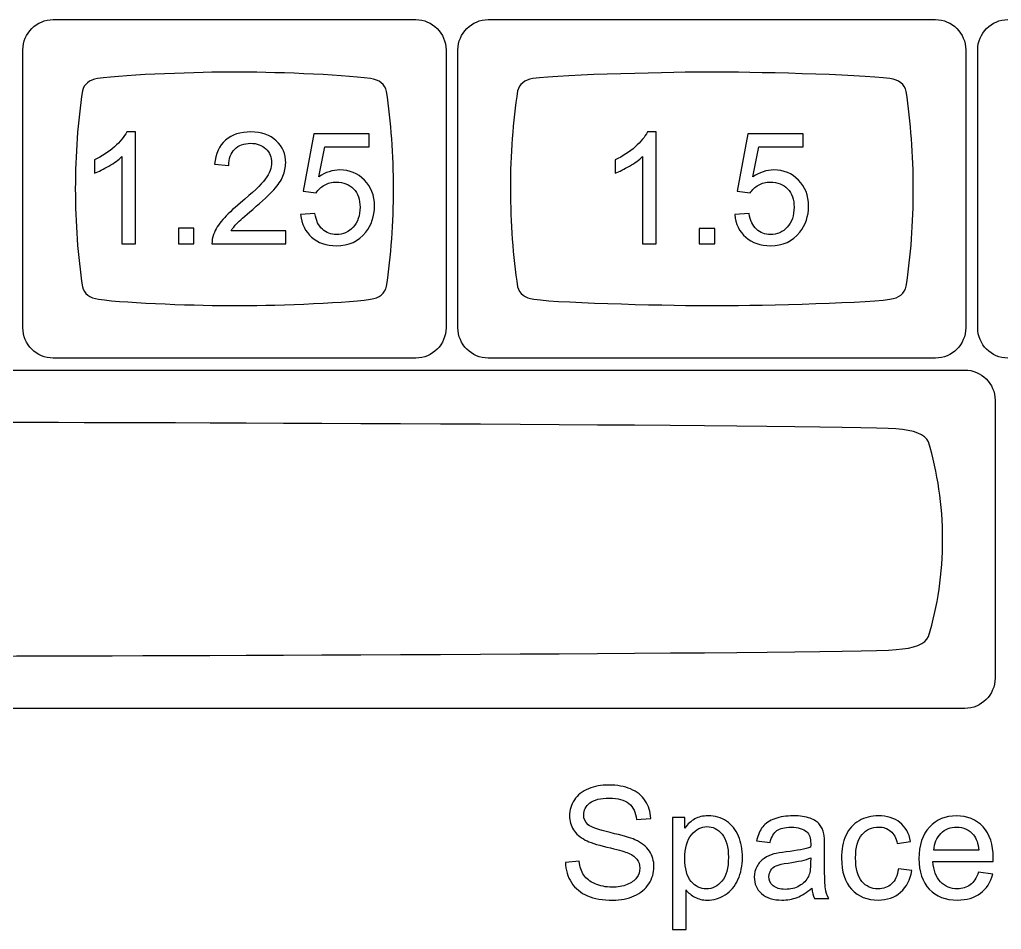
# Model space of a CAD drawing. Header units: millimetres. Extents: x -3 to 616, y -3 to 391.
# Drawn here: x 269.5 to 322.9, y 341.2 to 390.6 of the extents above; entities that cross this region are included whole.
import ezdxf

# ---------------------------------------------------------------- set-up
doc = ezdxf.new("R2010")
doc.units = ezdxf.units.MM
doc.header["$MEASUREMENT"] = 0
doc.layers.add('Templates', color=7, linetype='Continuous')

msp = doc.modelspace()

# ---------------------------------------------------------------- linework, layer by layer
at = {"layer": 'Templates'}
for points, knots in [([(271.329, 372.227), (271.329, 372.227), (291.036, 372.227), (291.036, 372.227), (291.036, 372.227), (291.942, 372.227), (292.682, 372.968), (292.682, 373.873), (292.682, 373.873), (292.682, 373.873), (292.682, 388.981), (292.682, 388.981), (292.682, 388.981), (292.682, 389.886), (291.942, 390.627), (291.036, 390.627), (291.036, 390.627), (291.036, 390.627), (271.329, 390.627), (271.329, 390.627), (271.329, 390.627), (270.423, 390.627), (269.682, 389.886), (269.682, 388.981), (269.682, 388.981), (269.682, 388.981), (269.682, 373.873), (269.682, 373.873), (269.682, 373.873), (269.682, 372.968), (270.423, 372.227), (271.329, 372.227)], [0, 0, 0, 0, 0.111111, 0.111111, 0.111111, 0.111111, 0.222222, 0.222222, 0.222222, 0.222222, 0.333333, 0.333333, 0.333333, 0.333333, 0.444444, 0.444444, 0.444444, 0.444444, 0.555556, 0.555556, 0.555556, 0.555556, 0.666667, 0.666667, 0.666667, 0.666667, 0.777778, 0.777778, 0.777778, 0.777778, 1, 1, 1, 1]), ([(294.979, 372.227), (294.979, 372.227), (319.286, 372.227), (319.286, 372.227), (319.286, 372.227), (320.192, 372.227), (320.932, 372.968), (320.932, 373.873), (320.932, 373.873), (320.932, 373.873), (320.932, 388.981), (320.932, 388.981), (320.932, 388.981), (320.932, 389.886), (320.192, 390.627), (319.286, 390.627), (319.286, 390.627), (319.286, 390.627), (294.979, 390.627), (294.979, 390.627), (294.979, 390.627), (294.073, 390.627), (293.332, 389.886), (293.332, 388.981), (293.332, 388.981), (293.332, 388.981), (293.332, 373.873), (293.332, 373.873), (293.332, 373.873), (293.332, 372.968), (294.073, 372.227), (294.979, 372.227)], [0, 0, 0, 0, 0.111111, 0.111111, 0.111111, 0.111111, 0.222222, 0.222222, 0.222222, 0.222222, 0.333333, 0.333333, 0.333333, 0.333333, 0.444444, 0.444444, 0.444444, 0.444444, 0.555556, 0.555556, 0.555556, 0.555556, 0.666667, 0.666667, 0.666667, 0.666667, 0.777778, 0.777778, 0.777778, 0.777778, 1, 1, 1, 1]), ([(323.229, 372.227), (323.229, 372.227), (352.136, 372.227), (352.136, 372.227), (352.136, 372.227), (353.042, 372.227), (353.782, 372.968), (353.782, 373.873), (353.782, 373.873), (353.782, 373.873), (353.782, 388.981), (353.782, 388.981), (353.782, 388.981), (353.782, 389.886), (353.042, 390.627), (352.136, 390.627), (352.136, 390.627), (352.136, 390.627), (323.229, 390.627), (323.229, 390.627), (323.229, 390.627), (322.323, 390.627), (321.582, 389.886), (321.582, 388.981), (321.582, 388.981), (321.582, 388.981), (321.582, 373.873), (321.582, 373.873), (321.582, 373.873), (321.582, 372.968), (322.323, 372.227), (323.229, 372.227)], [0, 0, 0, 0, 0.111111, 0.111111, 0.111111, 0.111111, 0.222222, 0.222222, 0.222222, 0.222222, 0.333333, 0.333333, 0.333333, 0.333333, 0.444444, 0.444444, 0.444444, 0.444444, 0.555556, 0.555556, 0.555556, 0.555556, 0.666667, 0.666667, 0.666667, 0.666667, 0.777778, 0.777778, 0.777778, 0.777778, 1, 1, 1, 1]), ([(281.181, 387.776), (283.018, 387.776), (286.935, 387.654), (288.569, 387.428), (288.569, 387.428), (288.569, 387.428), (288.569, 387.428), (288.569, 387.428), (288.569, 387.428), (289.066, 387.355), (289.361, 387.123), (289.45, 386.718), (289.45, 386.718), (289.697, 385.065), (289.832, 383.284), (289.832, 381.426), (289.832, 381.426), (289.833, 379.568), (289.699, 377.786), (289.453, 376.134), (289.453, 376.134), (289.364, 375.729), (289.069, 375.497), (288.574, 375.424), (288.574, 375.424), (286.94, 375.199), (283.011, 375.076), (281.184, 375.077), (281.184, 375.077), (279.357, 375.077), (275.427, 375.2), (273.793, 375.426), (273.793, 375.426), (273.793, 375.426), (273.793, 375.426), (273.793, 375.426), (273.793, 375.426), (273.31, 375.497), (273.017, 375.719), (272.92, 376.103), (272.92, 376.103), (272.67, 377.765), (272.533, 379.557), (272.533, 381.428), (272.533, 381.428), (272.532, 383.299), (272.668, 385.094), (272.918, 386.757), (272.918, 386.757), (273.012, 387.124), (273.285, 387.342), (273.733, 387.422), (273.733, 387.422), (275.384, 387.652), (279.344, 387.777), (281.181, 387.776)], [0, 0, 0, 0, 0.066667, 0.066667, 0.066667, 0.066667, 0.133333, 0.133333, 0.133333, 0.133333, 0.2, 0.2, 0.2, 0.2, 0.266667, 0.266667, 0.266667, 0.266667, 0.333333, 0.333333, 0.333333, 0.333333, 0.4, 0.4, 0.4, 0.4, 0.466667, 0.466667, 0.466667, 0.466667, 0.533333, 0.533333, 0.533333, 0.533333, 0.6, 0.6, 0.6, 0.6, 0.666667, 0.666667, 0.666667, 0.666667, 0.733333, 0.733333, 0.733333, 0.733333, 0.8, 0.8, 0.8, 0.8, 0.866667, 0.866667, 0.866667, 0.866667, 1, 1, 1, 1]), ([(307.132, 387.776), (308.991, 387.776), (315.152, 387.654), (316.805, 387.428), (316.805, 387.428), (316.805, 387.428), (316.805, 387.428), (316.805, 387.428), (316.805, 387.428), (317.307, 387.355), (317.606, 387.123), (317.696, 386.718), (317.696, 386.718), (317.945, 385.065), (318.082, 383.284), (318.082, 381.426), (318.082, 381.426), (318.083, 379.568), (317.947, 377.786), (317.699, 376.134), (317.699, 376.134), (317.609, 375.729), (317.31, 375.497), (316.809, 375.424), (316.809, 375.424), (315.156, 375.199), (308.983, 375.076), (307.135, 375.077), (307.135, 375.077), (305.288, 375.077), (299.11, 375.2), (297.457, 375.426), (297.457, 375.426), (297.457, 375.426), (297.457, 375.426), (297.457, 375.426), (297.457, 375.426), (296.969, 375.497), (296.673, 375.719), (296.574, 376.103), (296.574, 376.103), (296.321, 377.765), (296.183, 379.557), (296.182, 381.428), (296.182, 381.428), (296.182, 383.299), (296.32, 385.094), (296.572, 386.757), (296.572, 386.757), (296.668, 387.124), (296.944, 387.342), (297.397, 387.422), (297.397, 387.422), (299.066, 387.652), (305.274, 387.777), (307.132, 387.776)], [0, 0, 0, 0, 0.066667, 0.066667, 0.066667, 0.066667, 0.133333, 0.133333, 0.133333, 0.133333, 0.2, 0.2, 0.2, 0.2, 0.266667, 0.266667, 0.266667, 0.266667, 0.333333, 0.333333, 0.333333, 0.333333, 0.4, 0.4, 0.4, 0.4, 0.466667, 0.466667, 0.466667, 0.466667, 0.533333, 0.533333, 0.533333, 0.533333, 0.6, 0.6, 0.6, 0.6, 0.666667, 0.666667, 0.666667, 0.666667, 0.733333, 0.733333, 0.733333, 0.733333, 0.8, 0.8, 0.8, 0.8, 0.866667, 0.866667, 0.866667, 0.866667, 1, 1, 1, 1]), ([(275.805, 378.434), (275.805, 378.434), (275.06, 378.434), (275.06, 378.434), (275.06, 378.434), (275.06, 378.434), (275.06, 383.178), (275.06, 383.178), (275.06, 383.178), (274.881, 383.006), (274.646, 382.835), (274.355, 382.665), (274.355, 382.665), (274.064, 382.494), (273.802, 382.365), (273.57, 382.281), (273.57, 382.281), (273.57, 382.281), (273.57, 383), (273.57, 383), (273.57, 383), (273.987, 383.195), (274.351, 383.432), (274.662, 383.712), (274.662, 383.712), (274.974, 383.99), (275.196, 384.259), (275.326, 384.522), (275.326, 384.522), (275.326, 384.522), (275.805, 384.522), (275.805, 384.522), (275.805, 384.522), (275.805, 384.522), (275.805, 378.434), (275.805, 378.434)], [0, 0, 0, 0, 0.1, 0.1, 0.1, 0.1, 0.2, 0.2, 0.2, 0.2, 0.3, 0.3, 0.3, 0.3, 0.4, 0.4, 0.4, 0.4, 0.5, 0.5, 0.5, 0.5, 0.6, 0.6, 0.6, 0.6, 0.7, 0.7, 0.7, 0.7, 0.8, 0.8, 0.8, 0.8, 1, 1, 1, 1]), ([(283.976, 379.145), (283.976, 379.145), (283.976, 378.434), (283.976, 378.434), (283.976, 378.434), (283.976, 378.434), (279.962, 378.434), (279.962, 378.434), (279.962, 378.434), (279.957, 378.613), (279.986, 378.785), (280.05, 378.952), (280.05, 378.952), (280.153, 379.224), (280.318, 379.494), (280.545, 379.758), (280.545, 379.758), (280.772, 380.022), (281.097, 380.326), (281.519, 380.672), (281.519, 380.672), (282.175, 381.213), (282.621, 381.64), (282.854, 381.956), (282.854, 381.956), (283.088, 382.272), (283.205, 382.571), (283.205, 382.854), (283.205, 382.854), (283.205, 383.149), (283.099, 383.397), (282.888, 383.6), (282.888, 383.6), (282.676, 383.802), (282.399, 383.903), (282.059, 383.903), (282.059, 383.903), (281.7, 383.903), (281.412, 383.796), (281.196, 383.582), (281.196, 383.582), (280.98, 383.369), (280.871, 383.072), (280.868, 382.693), (280.868, 382.693), (280.868, 382.693), (280.106, 382.769), (280.106, 382.769), (280.106, 382.769), (280.159, 383.339), (280.356, 383.774), (280.698, 384.073), (280.698, 384.073), (281.041, 384.372), (281.499, 384.522), (282.076, 384.522), (282.076, 384.522), (282.658, 384.522), (283.119, 384.361), (283.458, 384.038), (283.458, 384.038), (283.798, 383.714), (283.967, 383.314), (283.967, 382.837), (283.967, 382.837), (283.967, 382.594), (283.918, 382.355), (283.818, 382.121), (283.818, 382.121), (283.719, 381.886), (283.554, 381.639), (283.324, 381.379), (283.324, 381.379), (283.092, 381.121), (282.71, 380.764), (282.176, 380.312), (282.176, 380.312), (281.729, 379.937), (281.441, 379.683), (281.314, 379.549), (281.314, 379.549), (281.187, 379.415), (281.083, 379.281), (281, 379.145), (281, 379.145), (281, 379.145), (283.976, 379.145), (283.976, 379.145)], [0, 0, 0, 0, 0.043478, 0.043478, 0.043478, 0.043478, 0.086957, 0.086957, 0.086957, 0.086957, 0.130435, 0.130435, 0.130435, 0.130435, 0.173913, 0.173913, 0.173913, 0.173913, 0.217391, 0.217391, 0.217391, 0.217391, 0.26087, 0.26087, 0.26087, 0.26087, 0.304348, 0.304348, 0.304348, 0.304348, 0.347826, 0.347826, 0.347826, 0.347826, 0.391304, 0.391304, 0.391304, 0.391304, 0.434783, 0.434783, 0.434783, 0.434783, 0.478261, 0.478261, 0.478261, 0.478261, 0.521739, 0.521739, 0.521739, 0.521739, 0.565217, 0.565217, 0.565217, 0.565217, 0.608696, 0.608696, 0.608696, 0.608696, 0.652174, 0.652174, 0.652174, 0.652174, 0.695652, 0.695652, 0.695652, 0.695652, 0.73913, 0.73913, 0.73913, 0.73913, 0.782609, 0.782609, 0.782609, 0.782609, 0.826087, 0.826087, 0.826087, 0.826087, 0.869565, 0.869565, 0.869565, 0.869565, 0.913043, 0.913043, 0.913043, 0.913043, 1, 1, 1, 1]), ([(284.781, 380.026), (284.781, 380.026), (285.56, 380.085), (285.56, 380.085), (285.56, 380.085), (285.618, 379.705), (285.752, 379.42), (285.961, 379.228), (285.961, 379.228), (286.17, 379.038), (286.425, 378.942), (286.726, 378.942), (286.726, 378.942), (287.088, 378.942), (287.392, 379.078), (287.639, 379.347), (287.639, 379.347), (287.884, 379.618), (288.007, 379.976), (288.007, 380.422), (288.007, 380.422), (288.007, 380.847), (287.89, 381.181), (287.654, 381.427), (287.654, 381.427), (287.419, 381.673), (287.107, 381.795), (286.719, 381.795), (286.719, 381.795), (286.477, 381.795), (286.262, 381.74), (286.07, 381.63), (286.07, 381.63), (285.879, 381.52), (285.73, 381.378), (285.62, 381.203), (285.62, 381.203), (285.62, 381.203), (284.917, 381.304), (284.917, 381.304), (284.917, 381.304), (284.917, 381.304), (285.501, 384.42), (285.501, 384.42), (285.501, 384.42), (285.501, 384.42), (288.507, 384.42), (288.507, 384.42), (288.507, 384.42), (288.507, 384.42), (288.507, 383.709), (288.507, 383.709), (288.507, 383.709), (288.507, 383.709), (286.095, 383.709), (286.095, 383.709), (286.095, 383.709), (286.095, 383.709), (285.772, 382.073), (285.772, 382.073), (285.772, 382.073), (286.135, 382.329), (286.516, 382.456), (286.914, 382.456), (286.914, 382.456), (287.441, 382.456), (287.887, 382.272), (288.25, 381.905), (288.25, 381.905), (288.612, 381.538), (288.795, 381.067), (288.795, 380.491), (288.795, 380.491), (288.795, 379.943), (288.635, 379.468), (288.316, 379.069), (288.316, 379.069), (287.928, 378.578), (287.398, 378.332), (286.726, 378.332), (286.726, 378.332), (286.176, 378.332), (285.727, 378.488), (285.378, 378.797), (285.378, 378.797), (285.03, 379.106), (284.831, 379.515), (284.781, 380.026)], [0, 0, 0, 0, 0.043478, 0.043478, 0.043478, 0.043478, 0.086957, 0.086957, 0.086957, 0.086957, 0.130435, 0.130435, 0.130435, 0.130435, 0.173913, 0.173913, 0.173913, 0.173913, 0.217391, 0.217391, 0.217391, 0.217391, 0.26087, 0.26087, 0.26087, 0.26087, 0.304348, 0.304348, 0.304348, 0.304348, 0.347826, 0.347826, 0.347826, 0.347826, 0.391304, 0.391304, 0.391304, 0.391304, 0.434783, 0.434783, 0.434783, 0.434783, 0.478261, 0.478261, 0.478261, 0.478261, 0.521739, 0.521739, 0.521739, 0.521739, 0.565217, 0.565217, 0.565217, 0.565217, 0.608696, 0.608696, 0.608696, 0.608696, 0.652174, 0.652174, 0.652174, 0.652174, 0.695652, 0.695652, 0.695652, 0.695652, 0.73913, 0.73913, 0.73913, 0.73913, 0.782609, 0.782609, 0.782609, 0.782609, 0.826087, 0.826087, 0.826087, 0.826087, 0.869565, 0.869565, 0.869565, 0.869565, 0.913043, 0.913043, 0.913043, 0.913043, 1, 1, 1, 1]), ([(304.11, 378.434), (304.11, 378.434), (303.365, 378.434), (303.365, 378.434), (303.365, 378.434), (303.365, 378.434), (303.365, 383.178), (303.365, 383.178), (303.365, 383.178), (303.186, 383.006), (302.95, 382.835), (302.659, 382.664), (302.659, 382.664), (302.369, 382.493), (302.106, 382.365), (301.875, 382.28), (301.875, 382.28), (301.875, 382.28), (301.875, 383), (301.875, 383), (301.875, 383), (302.291, 383.195), (302.655, 383.432), (302.967, 383.711), (302.967, 383.711), (303.279, 383.989), (303.5, 384.259), (303.63, 384.521), (303.63, 384.521), (303.63, 384.521), (304.11, 384.521), (304.11, 384.521), (304.11, 384.521), (304.11, 384.521), (304.11, 378.434), (304.11, 378.434)], [0, 0, 0, 0, 0.1, 0.1, 0.1, 0.1, 0.2, 0.2, 0.2, 0.2, 0.3, 0.3, 0.3, 0.3, 0.4, 0.4, 0.4, 0.4, 0.5, 0.5, 0.5, 0.5, 0.6, 0.6, 0.6, 0.6, 0.7, 0.7, 0.7, 0.7, 0.8, 0.8, 0.8, 0.8, 1, 1, 1, 1]), ([(308.377, 380.025), (308.377, 380.025), (309.156, 380.085), (309.156, 380.085), (309.156, 380.085), (309.214, 379.705), (309.348, 379.42), (309.557, 379.228), (309.557, 379.228), (309.765, 379.038), (310.021, 378.942), (310.321, 378.942), (310.321, 378.942), (310.684, 378.942), (310.987, 379.077), (311.234, 379.347), (311.234, 379.347), (311.48, 379.617), (311.603, 379.976), (311.603, 380.422), (311.603, 380.422), (311.603, 380.847), (311.486, 381.181), (311.25, 381.426), (311.25, 381.426), (311.014, 381.672), (310.702, 381.795), (310.314, 381.795), (310.314, 381.795), (310.073, 381.795), (309.857, 381.74), (309.665, 381.63), (309.665, 381.63), (309.475, 381.52), (309.325, 381.377), (309.215, 381.202), (309.215, 381.202), (309.215, 381.202), (308.512, 381.304), (308.512, 381.304), (308.512, 381.304), (308.512, 381.304), (309.097, 384.419), (309.097, 384.419), (309.097, 384.419), (309.097, 384.419), (312.102, 384.419), (312.102, 384.419), (312.102, 384.419), (312.102, 384.419), (312.102, 383.708), (312.102, 383.708), (312.102, 383.708), (312.102, 383.708), (309.691, 383.708), (309.691, 383.708), (309.691, 383.708), (309.691, 383.708), (309.368, 382.073), (309.368, 382.073), (309.368, 382.073), (309.73, 382.328), (310.111, 382.455), (310.509, 382.455), (310.509, 382.455), (311.037, 382.455), (311.483, 382.272), (311.845, 381.905), (311.845, 381.905), (312.208, 381.538), (312.39, 381.067), (312.39, 380.491), (312.39, 380.491), (312.39, 379.942), (312.231, 379.468), (311.912, 379.069), (311.912, 379.069), (311.524, 378.577), (310.993, 378.332), (310.321, 378.332), (310.321, 378.332), (309.771, 378.332), (309.322, 378.487), (308.974, 378.796), (308.974, 378.796), (308.625, 379.105), (308.426, 379.514), (308.377, 380.025)], [0, 0, 0, 0, 0.043478, 0.043478, 0.043478, 0.043478, 0.086957, 0.086957, 0.086957, 0.086957, 0.130435, 0.130435, 0.130435, 0.130435, 0.173913, 0.173913, 0.173913, 0.173913, 0.217391, 0.217391, 0.217391, 0.217391, 0.26087, 0.26087, 0.26087, 0.26087, 0.304348, 0.304348, 0.304348, 0.304348, 0.347826, 0.347826, 0.347826, 0.347826, 0.391304, 0.391304, 0.391304, 0.391304, 0.434783, 0.434783, 0.434783, 0.434783, 0.478261, 0.478261, 0.478261, 0.478261, 0.521739, 0.521739, 0.521739, 0.521739, 0.565217, 0.565217, 0.565217, 0.565217, 0.608696, 0.608696, 0.608696, 0.608696, 0.652174, 0.652174, 0.652174, 0.652174, 0.695652, 0.695652, 0.695652, 0.695652, 0.73913, 0.73913, 0.73913, 0.73913, 0.782609, 0.782609, 0.782609, 0.782609, 0.826087, 0.826087, 0.826087, 0.826087, 0.869565, 0.869565, 0.869565, 0.869565, 0.913043, 0.913043, 0.913043, 0.913043, 1, 1, 1, 1]), ([(278.135, 378.434), (278.135, 378.434), (278.135, 379.281), (278.135, 379.281), (278.135, 379.281), (278.135, 379.281), (278.982, 379.281), (278.982, 379.281), (278.982, 379.281), (278.982, 379.281), (278.982, 378.434), (278.982, 378.434), (278.982, 378.434), (278.982, 378.434), (278.135, 378.434), (278.135, 378.434)], [0, 0, 0, 0, 0.2, 0.2, 0.2, 0.2, 0.4, 0.4, 0.4, 0.4, 0.6, 0.6, 0.6, 0.6, 1, 1, 1, 1]), ([(306.44, 378.434), (306.44, 378.434), (306.44, 379.28), (306.44, 379.28), (306.44, 379.28), (306.44, 379.28), (307.286, 379.28), (307.286, 379.28), (307.286, 379.28), (307.286, 379.28), (307.286, 378.434), (307.286, 378.434), (307.286, 378.434), (307.286, 378.434), (306.44, 378.434), (306.44, 378.434)], [0, 0, 0, 0, 0.2, 0.2, 0.2, 0.2, 0.4, 0.4, 0.4, 0.4, 0.6, 0.6, 0.6, 0.6, 1, 1, 1, 1]), ([(213.773, 353.177), (213.773, 353.177), (320.88, 353.177), (320.88, 353.177), (320.88, 353.177), (321.786, 353.177), (322.526, 353.918), (322.526, 354.823), (322.526, 354.823), (322.526, 354.823), (322.526, 369.931), (322.526, 369.931), (322.526, 369.931), (322.526, 370.836), (321.786, 371.577), (320.88, 371.577), (320.88, 371.577), (320.88, 371.577), (213.773, 371.577), (213.773, 371.577), (213.773, 371.577), (212.867, 371.577), (212.126, 370.836), (212.126, 369.931), (212.126, 369.931), (212.126, 369.931), (212.126, 354.823), (212.126, 354.823), (212.126, 354.823), (212.126, 353.918), (212.867, 353.177), (213.773, 353.177)], [0, 0, 0, 0, 0.111111, 0.111111, 0.111111, 0.111111, 0.222222, 0.222222, 0.222222, 0.222222, 0.333333, 0.333333, 0.333333, 0.333333, 0.444444, 0.444444, 0.444444, 0.444444, 0.555556, 0.555556, 0.555556, 0.555556, 0.666667, 0.666667, 0.666667, 0.666667, 0.777778, 0.777778, 0.777778, 0.777778, 1, 1, 1, 1]), ([(267.326, 368.727), (271.018, 368.726), (313.856, 368.604), (317.139, 368.379), (317.139, 368.379), (317.139, 368.379), (317.139, 368.379), (317.139, 368.379), (317.139, 368.379), (318.136, 368.306), (318.73, 368.073), (318.909, 367.669), (318.909, 367.669), (319.404, 366.016), (319.675, 364.234), (319.676, 362.376), (319.676, 362.376), (319.677, 360.519), (319.408, 358.737), (318.914, 357.084), (318.914, 357.084), (318.735, 356.68), (318.143, 356.447), (317.148, 356.375), (317.148, 356.375), (313.864, 356.15), (271.003, 356.027), (267.332, 356.027), (267.332, 356.027), (263.662, 356.027), (220.792, 356.151), (217.508, 356.376), (217.508, 356.376), (217.508, 356.376), (217.508, 356.377), (217.508, 356.377), (217.508, 356.377), (216.539, 356.448), (215.951, 356.669), (215.754, 357.053), (215.754, 357.053), (215.252, 358.715), (214.977, 360.508), (214.977, 362.378), (214.977, 362.378), (214.976, 364.249), (215.249, 366.045), (215.75, 367.708), (215.75, 367.708), (215.94, 368.075), (216.489, 368.293), (217.388, 368.372), (217.388, 368.372), (220.705, 368.602), (263.635, 368.727), (267.326, 368.727)], [0, 0, 0, 0, 0.066667, 0.066667, 0.066667, 0.066667, 0.133333, 0.133333, 0.133333, 0.133333, 0.2, 0.2, 0.2, 0.2, 0.266667, 0.266667, 0.266667, 0.266667, 0.333333, 0.333333, 0.333333, 0.333333, 0.4, 0.4, 0.4, 0.4, 0.466667, 0.466667, 0.466667, 0.466667, 0.533333, 0.533333, 0.533333, 0.533333, 0.6, 0.6, 0.6, 0.6, 0.666667, 0.666667, 0.666667, 0.666667, 0.733333, 0.733333, 0.733333, 0.733333, 0.8, 0.8, 0.8, 0.8, 0.866667, 0.866667, 0.866667, 0.866667, 1, 1, 1, 1]), ([(299.169, 344.799), (299.169, 344.799), (299.922, 344.866), (299.922, 344.866), (299.922, 344.866), (299.958, 344.562), (300.041, 344.312), (300.172, 344.116), (300.172, 344.116), (300.303, 343.921), (300.507, 343.763), (300.782, 343.641), (300.782, 343.641), (301.057, 343.522), (301.367, 343.461), (301.712, 343.461), (301.712, 343.461), (302.018, 343.461), (302.287, 343.506), (302.522, 343.598), (302.522, 343.598), (302.756, 343.689), (302.929, 343.815), (303.044, 343.974), (303.044, 343.974), (303.158, 344.134), (303.216, 344.308), (303.216, 344.494), (303.216, 344.494), (303.216, 344.683), (303.161, 344.848), (303.051, 344.99), (303.051, 344.99), (302.941, 345.132), (302.759, 345.25), (302.505, 345.347), (302.505, 345.347), (302.342, 345.41), (301.983, 345.508), (301.425, 345.642), (301.425, 345.642), (300.868, 345.776), (300.478, 345.902), (300.255, 346.021), (300.255, 346.021), (299.966, 346.173), (299.752, 346.362), (299.61, 346.586), (299.61, 346.586), (299.468, 346.811), (299.397, 347.063), (299.397, 347.341), (299.397, 347.341), (299.397, 347.649), (299.485, 347.935), (299.658, 348.201), (299.658, 348.201), (299.832, 348.467), (300.085, 348.669), (300.419, 348.808), (300.419, 348.808), (300.752, 348.946), (301.123, 349.015), (301.531, 349.015), (301.531, 349.015), (301.98, 349.015), (302.376, 348.943), (302.719, 348.798), (302.719, 348.798), (303.062, 348.654), (303.326, 348.441), (303.511, 348.158), (303.511, 348.158), (303.696, 347.878), (303.794, 347.559), (303.809, 347.203), (303.809, 347.203), (303.809, 347.203), (303.038, 347.144), (303.038, 347.144), (303.038, 347.144), (302.997, 347.526), (302.857, 347.816), (302.619, 348.01), (302.619, 348.01), (302.38, 348.206), (302.028, 348.304), (301.562, 348.304), (301.562, 348.304), (301.077, 348.304), (300.722, 348.215), (300.501, 348.037), (300.501, 348.037), (300.279, 347.859), (300.168, 347.645), (300.168, 347.394), (300.168, 347.394), (300.168, 347.176), (300.247, 346.997), (300.404, 346.856), (300.404, 346.856), (300.559, 346.716), (300.961, 346.571), (301.613, 346.424), (301.613, 346.424), (302.265, 346.276), (302.712, 346.148), (302.955, 346.038), (302.955, 346.038), (303.306, 345.875), (303.567, 345.671), (303.735, 345.421), (303.735, 345.421), (303.903, 345.173), (303.986, 344.886), (303.986, 344.562), (303.986, 344.562), (303.986, 344.238), (303.895, 343.936), (303.71, 343.651), (303.71, 343.651), (303.525, 343.366), (303.261, 343.145), (302.915, 342.987), (302.915, 342.987), (302.57, 342.829), (302.182, 342.75), (301.748, 342.75), (301.748, 342.75), (301.201, 342.75), (300.742, 342.83), (300.372, 342.99), (300.372, 342.99), (300.001, 343.149), (299.712, 343.389), (299.502, 343.711), (299.502, 343.711), (299.29, 344.031), (299.18, 344.394), (299.169, 344.799)], [0, 0, 0, 0, 0.027778, 0.027778, 0.027778, 0.027778, 0.055556, 0.055556, 0.055556, 0.055556, 0.083333, 0.083333, 0.083333, 0.083333, 0.111111, 0.111111, 0.111111, 0.111111, 0.138889, 0.138889, 0.138889, 0.138889, 0.166667, 0.166667, 0.166667, 0.166667, 0.194444, 0.194444, 0.194444, 0.194444, 0.222222, 0.222222, 0.222222, 0.222222, 0.25, 0.25, 0.25, 0.25, 0.277778, 0.277778, 0.277778, 0.277778, 0.305556, 0.305556, 0.305556, 0.305556, 0.333333, 0.333333, 0.333333, 0.333333, 0.361111, 0.361111, 0.361111, 0.361111, 0.388889, 0.388889, 0.388889, 0.388889, 0.416667, 0.416667, 0.416667, 0.416667, 0.444444, 0.444444, 0.444444, 0.444444, 0.472222, 0.472222, 0.472222, 0.472222, 0.5, 0.5, 0.5, 0.5, 0.527778, 0.527778, 0.527778, 0.527778, 0.555556, 0.555556, 0.555556, 0.555556, 0.583333, 0.583333, 0.583333, 0.583333, 0.611111, 0.611111, 0.611111, 0.611111, 0.638889, 0.638889, 0.638889, 0.638889, 0.666667, 0.666667, 0.666667, 0.666667, 0.694444, 0.694444, 0.694444, 0.694444, 0.722222, 0.722222, 0.722222, 0.722222, 0.75, 0.75, 0.75, 0.75, 0.777778, 0.777778, 0.777778, 0.777778, 0.805556, 0.805556, 0.805556, 0.805556, 0.833333, 0.833333, 0.833333, 0.833333, 0.861111, 0.861111, 0.861111, 0.861111, 0.888889, 0.888889, 0.888889, 0.888889, 0.916667, 0.916667, 0.916667, 0.916667, 0.944444, 0.944444, 0.944444, 0.944444, 1, 1, 1, 1]), ([(304.985, 341.166), (304.985, 341.166), (304.985, 347.245), (304.985, 347.245), (304.985, 347.245), (304.985, 347.245), (305.663, 347.245), (305.663, 347.245), (305.663, 347.245), (305.663, 347.245), (305.663, 346.668), (305.663, 346.668), (305.663, 346.668), (305.822, 346.891), (306.003, 347.059), (306.205, 347.171), (306.205, 347.171), (306.405, 347.282), (306.649, 347.339), (306.935, 347.339), (306.935, 347.339), (307.311, 347.339), (307.641, 347.243), (307.927, 347.049), (307.927, 347.049), (308.214, 346.857), (308.43, 346.585), (308.577, 346.235), (308.577, 346.235), (308.722, 345.884), (308.795, 345.5), (308.795, 345.081), (308.795, 345.081), (308.795, 344.633), (308.715, 344.23), (308.554, 343.87), (308.554, 343.87), (308.393, 343.512), (308.159, 343.236), (307.851, 343.045), (307.851, 343.045), (307.545, 342.854), (307.222, 342.758), (306.883, 342.758), (306.883, 342.758), (306.635, 342.758), (306.412, 342.81), (306.216, 342.915), (306.216, 342.915), (306.018, 343.019), (305.857, 343.15), (305.73, 343.31), (305.73, 343.31), (305.73, 343.31), (305.73, 341.166), (305.73, 341.166), (305.73, 341.166), (305.73, 341.166), (304.985, 341.166), (304.985, 341.166)], [0, 0, 0, 0, 0.0625, 0.0625, 0.0625, 0.0625, 0.125, 0.125, 0.125, 0.125, 0.1875, 0.1875, 0.1875, 0.1875, 0.25, 0.25, 0.25, 0.25, 0.3125, 0.3125, 0.3125, 0.3125, 0.375, 0.375, 0.375, 0.375, 0.4375, 0.4375, 0.4375, 0.4375, 0.5, 0.5, 0.5, 0.5, 0.5625, 0.5625, 0.5625, 0.5625, 0.625, 0.625, 0.625, 0.625, 0.6875, 0.6875, 0.6875, 0.6875, 0.75, 0.75, 0.75, 0.75, 0.8125, 0.8125, 0.8125, 0.8125, 0.875, 0.875, 0.875, 0.875, 1, 1, 1, 1]), ([(312.564, 343.402), (312.288, 343.166), (312.021, 343.001), (311.766, 342.903), (311.766, 342.903), (311.51, 342.806), (311.236, 342.758), (310.943, 342.758), (310.943, 342.758), (310.46, 342.758), (310.089, 342.875), (309.83, 343.111), (309.83, 343.111), (309.57, 343.345), (309.44, 343.646), (309.44, 344.011), (309.44, 344.011), (309.44, 344.226), (309.49, 344.422), (309.587, 344.6), (309.587, 344.6), (309.686, 344.777), (309.814, 344.919), (309.972, 345.026), (309.972, 345.026), (310.132, 345.133), (310.309, 345.215), (310.508, 345.27), (310.508, 345.27), (310.655, 345.308), (310.877, 345.345), (311.172, 345.381), (311.172, 345.381), (311.773, 345.452), (312.217, 345.538), (312.501, 345.637), (312.501, 345.637), (312.504, 345.738), (312.505, 345.803), (312.505, 345.83), (312.505, 345.83), (312.505, 346.132), (312.435, 346.345), (312.293, 346.469), (312.293, 346.469), (312.103, 346.637), (311.819, 346.72), (311.444, 346.72), (311.444, 346.72), (311.093, 346.72), (310.833, 346.658), (310.666, 346.536), (310.666, 346.536), (310.498, 346.413), (310.376, 346.196), (310.295, 345.882), (310.295, 345.882), (310.295, 345.882), (309.567, 345.984), (309.567, 345.984), (309.567, 345.984), (309.633, 346.296), (309.742, 346.548), (309.895, 346.74), (309.895, 346.74), (310.047, 346.932), (310.267, 347.079), (310.555, 347.183), (310.555, 347.183), (310.841, 347.286), (311.176, 347.339), (311.554, 347.339), (311.554, 347.339), (311.929, 347.339), (312.236, 347.295), (312.471, 347.206), (312.471, 347.206), (312.705, 347.117), (312.879, 347.007), (312.989, 346.873), (312.989, 346.873), (313.099, 346.739), (313.177, 346.569), (313.222, 346.365), (313.222, 346.365), (313.246, 346.238), (313.259, 346.009), (313.259, 345.681), (313.259, 345.681), (313.259, 345.681), (313.259, 344.693), (313.259, 344.693), (313.259, 344.693), (313.259, 344.003), (313.274, 343.567), (313.305, 343.382), (313.305, 343.382), (313.335, 343.197), (313.397, 343.021), (313.487, 342.851), (313.487, 342.851), (313.487, 342.851), (312.708, 342.851), (312.708, 342.851), (312.708, 342.851), (312.633, 343.008), (312.585, 343.191), (312.564, 343.402)], [0, 0, 0, 0, 0.035714, 0.035714, 0.035714, 0.035714, 0.071429, 0.071429, 0.071429, 0.071429, 0.107143, 0.107143, 0.107143, 0.107143, 0.142857, 0.142857, 0.142857, 0.142857, 0.178571, 0.178571, 0.178571, 0.178571, 0.214286, 0.214286, 0.214286, 0.214286, 0.25, 0.25, 0.25, 0.25, 0.285714, 0.285714, 0.285714, 0.285714, 0.321429, 0.321429, 0.321429, 0.321429, 0.357143, 0.357143, 0.357143, 0.357143, 0.392857, 0.392857, 0.392857, 0.392857, 0.428571, 0.428571, 0.428571, 0.428571, 0.464286, 0.464286, 0.464286, 0.464286, 0.5, 0.5, 0.5, 0.5, 0.535714, 0.535714, 0.535714, 0.535714, 0.571429, 0.571429, 0.571429, 0.571429, 0.607143, 0.607143, 0.607143, 0.607143, 0.642857, 0.642857, 0.642857, 0.642857, 0.678571, 0.678571, 0.678571, 0.678571, 0.714286, 0.714286, 0.714286, 0.714286, 0.75, 0.75, 0.75, 0.75, 0.785714, 0.785714, 0.785714, 0.785714, 0.821429, 0.821429, 0.821429, 0.821429, 0.857143, 0.857143, 0.857143, 0.857143, 0.892857, 0.892857, 0.892857, 0.892857, 0.928571, 0.928571, 0.928571, 0.928571, 1, 1, 1, 1]), ([(317.273, 344.46), (317.273, 344.46), (318.001, 344.358), (318.001, 344.358), (318.001, 344.358), (317.921, 343.857), (317.718, 343.466), (317.389, 343.183), (317.389, 343.183), (317.06, 342.899), (316.655, 342.758), (316.177, 342.758), (316.177, 342.758), (315.577, 342.758), (315.094, 342.954), (314.73, 343.347), (314.73, 343.347), (314.365, 343.739), (314.183, 344.3), (314.183, 345.031), (314.183, 345.031), (314.183, 345.506), (314.262, 345.919), (314.418, 346.275), (314.418, 346.275), (314.575, 346.629), (314.814, 346.895), (315.135, 347.072), (315.135, 347.072), (315.456, 347.25), (315.804, 347.339), (316.182, 347.339), (316.182, 347.339), (316.658, 347.339), (317.049, 347.219), (317.351, 346.977), (317.351, 346.977), (317.654, 346.736), (317.849, 346.393), (317.934, 345.95), (317.934, 345.95), (317.934, 345.95), (317.214, 345.84), (317.214, 345.84), (317.214, 345.84), (317.145, 346.135), (317.023, 346.356), (316.847, 346.506), (316.847, 346.506), (316.672, 346.654), (316.46, 346.729), (316.212, 346.729), (316.212, 346.729), (315.837, 346.729), (315.532, 346.595), (315.296, 346.327), (315.296, 346.327), (315.062, 346.057), (314.945, 345.634), (314.945, 345.053), (314.945, 345.053), (314.945, 344.463), (315.058, 344.035), (315.283, 343.768), (315.283, 343.768), (315.511, 343.502), (315.806, 343.368), (316.168, 343.368), (316.168, 343.368), (316.462, 343.368), (316.706, 343.457), (316.901, 343.636), (316.901, 343.636), (317.097, 343.814), (317.221, 344.089), (317.273, 344.46)], [0, 0, 0, 0, 0.05, 0.05, 0.05, 0.05, 0.1, 0.1, 0.1, 0.1, 0.15, 0.15, 0.15, 0.15, 0.2, 0.2, 0.2, 0.2, 0.25, 0.25, 0.25, 0.25, 0.3, 0.3, 0.3, 0.3, 0.35, 0.35, 0.35, 0.35, 0.4, 0.4, 0.4, 0.4, 0.45, 0.45, 0.45, 0.45, 0.5, 0.5, 0.5, 0.5, 0.55, 0.55, 0.55, 0.55, 0.6, 0.6, 0.6, 0.6, 0.65, 0.65, 0.65, 0.65, 0.7, 0.7, 0.7, 0.7, 0.75, 0.75, 0.75, 0.75, 0.8, 0.8, 0.8, 0.8, 0.85, 0.85, 0.85, 0.85, 0.9, 0.9, 0.9, 0.9, 1, 1, 1, 1]), ([(321.633, 344.274), (321.633, 344.274), (322.404, 344.172), (322.404, 344.172), (322.404, 344.172), (322.284, 343.725), (322.06, 343.376), (321.732, 343.129), (321.732, 343.129), (321.405, 342.882), (320.987, 342.758), (320.478, 342.758), (320.478, 342.758), (319.837, 342.758), (319.329, 342.956), (318.954, 343.351), (318.954, 343.351), (318.578, 343.744), (318.391, 344.299), (318.391, 345.012), (318.391, 345.012), (318.391, 345.748), (318.58, 346.321), (318.959, 346.728), (318.959, 346.728), (319.339, 347.135), (319.831, 347.339), (320.437, 347.339), (320.437, 347.339), (321.022, 347.339), (321.501, 347.14), (321.872, 346.74), (321.872, 346.74), (322.243, 346.341), (322.429, 345.779), (322.429, 345.055), (322.429, 345.055), (322.429, 345.012), (322.428, 344.945), (322.425, 344.858), (322.425, 344.858), (322.425, 344.858), (319.153, 344.858), (319.153, 344.858), (319.153, 344.858), (319.181, 344.377), (319.316, 344.007), (319.562, 343.752), (319.562, 343.752), (319.806, 343.496), (320.112, 343.368), (320.478, 343.368), (320.478, 343.368), (320.75, 343.368), (320.983, 343.44), (321.175, 343.584), (321.175, 343.584), (321.368, 343.728), (321.521, 343.958), (321.633, 344.274)], [0, 0, 0, 0, 0.0625, 0.0625, 0.0625, 0.0625, 0.125, 0.125, 0.125, 0.125, 0.1875, 0.1875, 0.1875, 0.1875, 0.25, 0.25, 0.25, 0.25, 0.3125, 0.3125, 0.3125, 0.3125, 0.375, 0.375, 0.375, 0.375, 0.4375, 0.4375, 0.4375, 0.4375, 0.5, 0.5, 0.5, 0.5, 0.5625, 0.5625, 0.5625, 0.5625, 0.625, 0.625, 0.625, 0.625, 0.6875, 0.6875, 0.6875, 0.6875, 0.75, 0.75, 0.75, 0.75, 0.8125, 0.8125, 0.8125, 0.8125, 0.875, 0.875, 0.875, 0.875, 1, 1, 1, 1]), ([(305.663, 345.022), (305.663, 344.458), (305.777, 344.042), (306.004, 343.773), (306.004, 343.773), (306.233, 343.503), (306.509, 343.368), (306.834, 343.368), (306.834, 343.368), (307.164, 343.368), (307.446, 343.507), (307.681, 343.787), (307.681, 343.787), (307.916, 344.066), (308.033, 344.498), (308.033, 345.084), (308.033, 345.084), (308.033, 345.642), (307.919, 346.06), (307.689, 346.338), (307.689, 346.338), (307.459, 346.616), (307.185, 346.754), (306.866, 346.754), (306.866, 346.754), (306.55, 346.754), (306.271, 346.606), (306.028, 346.311), (306.028, 346.311), (305.784, 346.015), (305.663, 345.586), (305.663, 345.022)], [0, 0, 0, 0, 0.111111, 0.111111, 0.111111, 0.111111, 0.222222, 0.222222, 0.222222, 0.222222, 0.333333, 0.333333, 0.333333, 0.333333, 0.444444, 0.444444, 0.444444, 0.444444, 0.555556, 0.555556, 0.555556, 0.555556, 0.666667, 0.666667, 0.666667, 0.666667, 0.777778, 0.777778, 0.777778, 0.777778, 1, 1, 1, 1]), ([(319.195, 345.467), (319.195, 345.467), (321.642, 345.467), (321.642, 345.467), (321.642, 345.467), (321.609, 345.837), (321.515, 346.114), (321.361, 346.299), (321.361, 346.299), (321.125, 346.585), (320.818, 346.729), (320.441, 346.729), (320.441, 346.729), (320.1, 346.729), (319.813, 346.615), (319.58, 346.386), (319.58, 346.386), (319.349, 346.157), (319.22, 345.851), (319.195, 345.467)], [0, 0, 0, 0, 0.166667, 0.166667, 0.166667, 0.166667, 0.333333, 0.333333, 0.333333, 0.333333, 0.5, 0.5, 0.5, 0.5, 0.666667, 0.666667, 0.666667, 0.666667, 1, 1, 1, 1]), ([(312.505, 345.053), (312.234, 344.943), (311.828, 344.849), (311.286, 344.773), (311.286, 344.773), (310.978, 344.729), (310.761, 344.68), (310.634, 344.625), (310.634, 344.625), (310.507, 344.57), (310.41, 344.49), (310.34, 344.385), (310.34, 344.385), (310.271, 344.279), (310.236, 344.162), (310.236, 344.032), (310.236, 344.032), (310.236, 343.836), (310.311, 343.671), (310.462, 343.54), (310.462, 343.54), (310.613, 343.409), (310.833, 343.342), (311.122, 343.342), (311.122, 343.342), (311.409, 343.342), (311.664, 343.404), (311.888, 343.53), (311.888, 343.53), (312.111, 343.654), (312.276, 343.825), (312.381, 344.041), (312.381, 344.041), (312.461, 344.209), (312.501, 344.456), (312.501, 344.782), (312.501, 344.782), (312.501, 344.782), (312.505, 345.053), (312.505, 345.053)], [0, 0, 0, 0, 0.090909, 0.090909, 0.090909, 0.090909, 0.181818, 0.181818, 0.181818, 0.181818, 0.272727, 0.272727, 0.272727, 0.272727, 0.363636, 0.363636, 0.363636, 0.363636, 0.454545, 0.454545, 0.454545, 0.454545, 0.545455, 0.545455, 0.545455, 0.545455, 0.636364, 0.636364, 0.636364, 0.636364, 0.727273, 0.727273, 0.727273, 0.727273, 0.818182, 0.818182, 0.818182, 0.818182, 1, 1, 1, 1])]:
    msp.add_open_spline(points, degree=3, knots=knots, dxfattribs=at)

doc.saveas('drawing.dxf')
